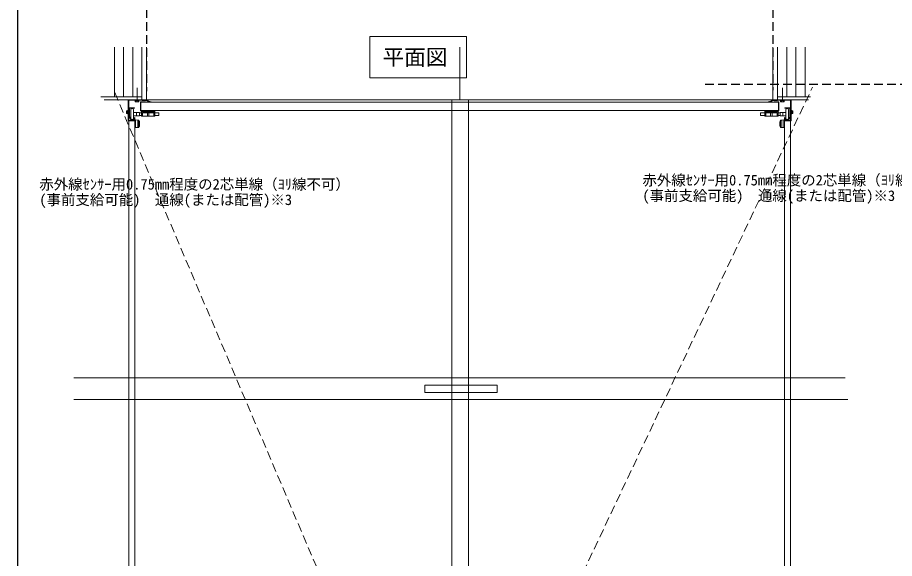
# Model space of a CAD drawing. Units: millimetres, scale not verified. Extents: x -6189 to 5985, y -4251 to 4224.
# Drawn here: x -6189 to -2548, y -2005 to 242 of the extents above; entities that cross this region are included whole.
import ezdxf
from ezdxf.enums import TextEntityAlignment as Align

# ---------------------------------------------------------------- set-up
doc = ezdxf.new("R2010")
doc.units = ezdxf.units.MM
doc.header["$LTSCALE"] = 30
doc.linetypes.add('DASHED1', pattern=[1.8, 1.2, -0.6])
doc.layers.add('0-0_枠線', color=7, linetype='Continuous')
for name, color, linetype, lineweight in [('2-2_平面', 7, 'Continuous', 18), ('2-3_配線', 7, 'DASHED1', 18), ('2-4', 7, 'Continuous', 18), ('3-2', 7, 'Continuous', 18), ('7-0_ジャムアングル', 7, 'Continuous', 18), ('7-1_垂直レ__ル', 7, 'Continuous', 18), ('7-2_水平レ__ル', 7, 'Continuous', 18), ('7-3_パネル', 7, 'Continuous', 18), ('7-4', 7, 'Continuous', 18), ('A-2', 7, 'Continuous', 18), ('A-3', 7, 'Continuous', 18)]:
    doc.layers.add(name, color=color, linetype=linetype, lineweight=lineweight)
doc.styles.add('ＭＳ ゴシック', font='')
doc.styles.get('ＭＳ ゴシック').set_extended_font_data('MS Gothic')

msp = doc.modelspace()

# ---------------------------------------------------------------- linework, layer by layer
at = {"layer": '0-0_枠線', "color": 6}
msp.add_line((-6189.44, 4224.29), (-6189.44, -4250.94), dxfattribs=at)
at = {"layer": '0-0_枠線', "color": 4, "linetype": 'DASHED1'}
for p, q in [((-5653.36, 924.25), (-5653.36, -64.65)), ((-3053.36, 924.25), (-3053.36, -60.06)), ((-3334.26, -34.65), (-2247.57, -34.65))]:
    msp.add_line(p, q, dxfattribs=at)
at = {"layer": '2-2_平面'}
msp.add_line((-5829.77, -99.65), (-3048.4, -99.65), dxfattribs=at)
at = {"layer": '2-3_配線'}
for q in [(-5790.34, -60.48), (-2888.53, -47.6)]:
    msp.add_line((-4418.64, -3283.5), q, dxfattribs=at)
at = {"layer": '2-4'}
for p, q in [((-5787.4, -87.15), (-5787.4, 118.35)), ((-5749.4, -87.15), (-5749.4, 118.35)), ((-5711.4, -87.15), (-5711.4, 118.35)), ((-5673.4, -99.65), (-5673.4, 118.35)), ((-5653.4, -99.65), (-5653.4, 118.35)), ((-4353.4, -99.65), (-4353.4, 118.35)), ((-3053.4, -99.65), (-3053.4, 118.35)), ((-3033.4, -99.65), (-3033.4, 118.35)), ((-2995.4, -87.15), (-2995.4, 118.35)), ((-2957.4, -87.15), (-2957.4, 118.35)), ((-2919.4, -87.15), (-2919.4, 118.35)), ((-5693.28, -103.06), (-5693.28, -50.79)), ((-3013.52, -103.06), (-3013.52, -50.79)), ((-5843.04, -87.15), (-5673.4, -87.15)), ((-2897.55, -87.15), (-3033.4, -87.15))]:
    msp.add_line(p, q, dxfattribs=at)
msp.add_lwpolyline([(-4726.42, 162.3), (-4325.09, 162.3), (-4325.09, -8.76), (-4726.42, -8.76)], close=True, dxfattribs=at)
at = {"layer": '3-2'}
for p, q in [((-5701.26, -187.47), (-5701.26, -204.6)), ((-5701.26, -204.6), (-5701.26, -215.63)), ((-5701.26, -215.63), (-5699.73, -215.63)), ((-5699.73, -184.45), (-5699.73, -215.14)), ((-5699.73, -184.46), (-5699.73, -215.13)), ((-5699.73, -215.63), (-5699.73, -215.13)), ((-5699.23, -183.97), (-5688.62, -184.34)), ((-5688.62, -215.26), (-5699.23, -215.62)), ((-5690.61, -186.26), (-5690.61, -213.34)), ((-5688.62, -184.34), (-5685.79, -184.44)), ((-5688.62, -215.26), (-5685.79, -215.17)), ((-5685.33, -184.92), (-5685.33, -187.79)), ((-5685.33, -187.79), (-5683.77, -188.18)), ((-5685.33, -211.79), (-5683.77, -211.4)), ((-5685.33, -211.79), (-5685.33, -214.69)), ((-5683.41, -188.65), (-5683.41, -191.63)), ((-5683.41, -191.63), (-5682.93, -192.59)), ((-5683.41, -207.95), (-5682.93, -206.99)), ((-5683.41, -207.95), (-5683.41, -210.94)), ((-3023.39, -191.63), (-3023.87, -192.59)), ((-3023.39, -207.95), (-3023.87, -206.99)), ((-3023.39, -188.65), (-3023.39, -191.63)), ((-3023.39, -207.95), (-3023.39, -210.94)), ((-3021.47, -187.79), (-3023.03, -188.18)), ((-3021.47, -211.79), (-3023.03, -211.4)), ((-3021.47, -184.92), (-3021.47, -187.79)), ((-3021.47, -211.79), (-3021.47, -214.69)), ((-3018.18, -184.34), (-3021.01, -184.44)), ((-3018.17, -215.26), (-3021.01, -215.17)), ((-3007.57, -183.97), (-3018.18, -184.34)), ((-3018.17, -215.26), (-3007.57, -215.62)), ((-3016.19, -186.26), (-3016.19, -213.34)), ((-3007.07, -184.45), (-3007.07, -215.14)), ((-3007.07, -184.46), (-3007.07, -215.13)), ((-3007.07, -215.63), (-3007.07, -215.13)), ((-3005.53, -215.63), (-3007.07, -215.63)), ((-3005.53, -187.47), (-3005.53, -204.6)), ((-3005.53, -204.6), (-3005.53, -215.63))]:
    msp.add_line(p, q, dxfattribs=at)
for centre, radius, start, end in [((-5701.26, -187.41), 1.54, 0, 90), ((-5699.25, -184.45), 0.48, 87.99308, 180), ((-5699.25, -215.14), 0.48, 180, 271.90915), ((-5688.69, -186.26), 1.92, 87.99308, 180), ((-5688.69, -213.34), 1.92, 180, 271.90915), ((-5535.57, -199.79), 150.24, 175.41878, 184.58122), ((-5685.81, -184.92), 0.48, 0, 87.99308), ((-5685.81, -214.69), 0.48, 271.90915, 0), ((-5683.89, -188.65), 0.48, 0, 75.96376), ((-5683.89, -210.94), 0.48, 284.03624, 0), ((-5737.89, -199.79), 55.43, 352.53692, 7.46308), ((-2968.91, -199.79), 55.43, 172.53692, 187.46308), ((-3022.91, -188.65), 0.48, 104.03624, 180), ((-3022.91, -210.94), 0.48, 180, 255.96376), ((-3020.99, -184.92), 0.48, 92.00692, 180), ((-3171.23, -199.79), 150.24, 355.41878, 4.58122), ((-3020.99, -214.69), 0.48, 180, 268.09085), ((-3018.11, -186.26), 1.92, 0, 92.00692), ((-3018.11, -213.34), 1.92, 268.09085, 360), ((-3007.55, -184.45), 0.48, 0, 92.00692), ((-3007.55, -215.14), 0.48, 268.09085, 360), ((-3005.53, -187.41), 1.54, 90, 180)]:
    msp.add_arc(centre, radius, start, end, dxfattribs=at)
at = {"layer": '7-0_ジャムアングル'}
for p, q in [((-5653.76, -99.65), (-5689.05, -99.65)), ((-3053.04, -99.65), (-2905.46, -99.65)), ((-5955.26, -1254.65), (-2752.82, -1254.65)), ((-5955.26, -1344.65), (-2742.47, -1344.65))]:
    msp.add_line(p, q, dxfattribs=at)
at = {"layer": '7-1_垂直レ__ル'}
for p, q in [((-5724.47, -132.86), (-5703.4, -132.86)), ((-5724.47, -135.16), (-5724.47, -170.26)), ((-5724.47, -135.16), (-5703.4, -135.16)), ((-5703.4, -132.86), (-5703.4, -135.16)), ((-3003.4, -132.86), (-3003.4, -135.16)), ((-2982.33, -132.86), (-3003.4, -132.86)), ((-2982.33, -135.16), (-3003.4, -135.16)), ((-2982.33, -135.16), (-2982.33, -170.26)), ((-5718.79, -184.71), (-5726.46, -171.41)), ((-5724.47, -170.26), (-5716.79, -183.56)), ((-5703.76, -173.71), (-5709.45, -183.56)), ((-5707.46, -184.71), (-5701.77, -174.86)), ((-5703.76, -173.71), (-5701.77, -174.86)), ((-3003.04, -173.71), (-3005.03, -174.86)), ((-2999.34, -184.71), (-3005.03, -174.86)), ((-3003.04, -173.71), (-2997.35, -183.56)), ((-2982.33, -170.26), (-2990.01, -183.56)), ((-2988.01, -184.71), (-2980.34, -171.41)), ((-5716.79, -183.56), (-5709.45, -183.56)), ((-5709.45, -185.86), (-5716.79, -185.86)), ((-2990.01, -183.56), (-2997.35, -183.56)), ((-2997.35, -185.86), (-2990.01, -185.86))]:
    msp.add_line(p, q, dxfattribs=at)
for centre, start, end in [((-5724.47, -135.16), 90, 180.00002), ((-2982.33, -135.16), 359.99998, 90), ((-5724.47, -170.26), 180.00002, 209.99667), ((-2982.33, -170.26), 330.00333, 359.99998), ((-5716.79, -183.56), 209.99666, 270), ((-5709.45, -183.56), 270.00002, 330.00334), ((-2997.35, -183.56), 209.99666, 269.99998), ((-2990.01, -183.56), 270, 330.00334)]:
    msp.add_arc(centre, 2.3, start, end, dxfattribs=at)
at = {"layer": '7-2_水平レ__ル'}
for p, q in [((-5726.77, -174.86), (-5726.77, -2899.65)), ((-5701.77, -174.86), (-5701.77, -2899.65)), ((-3005.03, -174.86), (-3005.03, -2899.65)), ((-2980.03, -174.86), (-2980.03, -2899.65))]:
    msp.add_line(p, q, dxfattribs=at)
at = {"layer": '7-3_パネル'}
for p, q in [((-5718.87, -141.96), (-5718.87, -176.76)), ((-5707.37, -141.96), (-5707.37, -176.76)), ((-5678.4, -109.86), (-5678.4, -144.95)), ((-5676.8, -109.86), (-5676.8, -144.95)), ((-3030, -109.86), (-5676.8, -109.86)), ((-5676.8, -144.95), (-3030, -144.95)), ((-5620, -144.95), (-5620, -146.55)), ((-3086.8, -144.95), (-3086.8, -146.55)), ((-3030, -109.86), (-3030, -144.95)), ((-3028.4, -109.86), (-3028.4, -144.95)), ((-2999.43, -141.96), (-2999.43, -176.76)), ((-2987.93, -141.96), (-2987.93, -176.76)), ((-5683.37, -166.46), (-5707.37, -166.46)), ((-5683.37, -152.26), (-5707.24, -152.26)), ((-5695.37, -152.26), (-5695.37, -166.46)), ((-5683.37, -152.26), (-5683.37, -158.02)), ((-5675, -153.86), (-5683.37, -153.86)), ((-5683.37, -158.02), (-5683.37, -166.46)), ((-5675, -164.86), (-5683.37, -164.86)), ((-5676.8, -146.55), (-5620, -146.55)), ((-5675, -165.45), (-5675, -146.32)), ((-5671, -153.63), (-5623.63, -153.63)), ((-5671, -167.83), (-5624, -167.83)), ((-5650.5, -167.83), (-5650.5, -153.63)), ((-5650.5, -167.83), (-5644.5, -167.83)), ((-5644.5, -167.83), (-5644.5, -153.63)), ((-5624, -167.83), (-5624, -153.49)), ((-5624, -167.83), (-5620, -167.83)), ((-5620, -146.55), (-5620, -165.45)), ((-5620, -167.83), (-5620, -149.63)), ((-5602.37, -153.86), (-5620, -153.86)), ((-3104.43, -153.86), (-3086.8, -153.86)), ((-3086.8, -146.55), (-3086.8, -165.45)), ((-3030, -146.55), (-3086.8, -146.55)), ((-3086.8, -167.83), (-3086.8, -149.63)), ((-3082.8, -167.83), (-3086.8, -167.83)), ((-3035.8, -153.63), (-3083.17, -153.63)), ((-3082.8, -167.83), (-3082.8, -153.49)), ((-3035.8, -167.83), (-3082.8, -167.83)), ((-3062.3, -167.83), (-3062.3, -153.63)), ((-3056.3, -167.83), (-3062.3, -167.83)), ((-3056.3, -167.83), (-3056.3, -153.63)), ((-3031.8, -165.45), (-3031.8, -146.32)), ((-3031.8, -153.86), (-3023.43, -153.86)), ((-3031.8, -164.86), (-3023.43, -164.86)), ((-3023.43, -152.26), (-3023.43, -158.02)), ((-3023.43, -152.26), (-2999.56, -152.26)), ((-3023.43, -158.02), (-3023.43, -166.46)), ((-3023.43, -166.46), (-2999.43, -166.46)), ((-3011.43, -152.26), (-3011.43, -166.46))]:
    msp.add_line(p, q, dxfattribs=at)
for points in [[(-5676.8, -108.26), (-5658.4, -108.26), (-5658.4, -109.86)], [(-3030, -108.26), (-3048.4, -108.26), (-3048.4, -109.86)], [(-5675, -167.83), (-5675, -149.63), (-5633.52, -149.63), (-5620, -149.63)], [(-5675, -167.83), (-5671, -167.83), (-5671, -156.5), (-5671, -153.79)], [(-5602.37, -153.86), (-5602.37, -164.86), (-5620, -164.86)], [(-3104.43, -153.86), (-3104.43, -164.86), (-3086.8, -164.86)], [(-3031.8, -167.83), (-3031.8, -149.63), (-3073.27, -149.63), (-3086.8, -149.63)], [(-3031.8, -167.83), (-3035.8, -167.83), (-3035.8, -156.5), (-3035.8, -153.79)]]:
    msp.add_lwpolyline(points, dxfattribs=at)
for centre, radius, start, end in [((-5676.8, -109.86), 1.6, 90, 180), ((-3030, -109.86), 1.6, 0, 90), ((-5713.12, -142.03), 5.75, 0.71635, 179.28363), ((-5676.8, -144.95), 1.6, 180, 270), ((-3030, -144.95), 1.6, 270, 0), ((-2993.68, -142.03), 5.75, 0.71637, 179.28365), ((-5713.12, -176.7), 5.75, 180.57027, 359.42975), ((-2993.68, -176.7), 5.75, 180.57025, 359.42973)]:
    msp.add_arc(centre, radius, start, end, dxfattribs=at)
at = {"layer": '7-4'}
for p, q in [((-5728.4, -101.26), (-5728.4, -184.66)), ((-5728.38, -101.26), (-5728.38, -144.4)), ((-5728.26, -100.17), (-5728.26, -185.87)), ((-5726.77, -99.66), (-5658.22, -100.67)), ((-5726.77, -101.26), (-5726.77, -184.66)), ((-5726.77, -101.26), (-5658.22, -102.24)), ((-5701.78, -101.78), (-5684.78, -101.78)), ((-5701.78, -103.28), (-5701.78, -101.78)), ((-5701.78, -103.28), (-5684.78, -103.28)), ((-5700.53, -108.78), (-5700.53, -103.28)), ((-5686.03, -108.78), (-5700.53, -108.78)), ((-5696.88, -108.78), (-5696.88, -103.28)), ((-5689.68, -108.78), (-5689.68, -103.28)), ((-5686.03, -108.78), (-5686.03, -103.28)), ((-5684.78, -103.28), (-5684.78, -101.78)), ((-5673.22, -99.66), (-5673.22, -100.42)), ((-5658.22, -100.67), (-5658.22, -102.24)), ((-5658.22, -101.7), (-5658.22, -102.22)), ((-2980.03, -99.66), (-3048.58, -100.67)), ((-3048.58, -100.67), (-3048.58, -102.24)), ((-2980.03, -101.26), (-3048.58, -102.24)), ((-3048.58, -101.7), (-3048.58, -102.22)), ((-3033.58, -99.66), (-3033.58, -100.42)), ((-3005.02, -101.78), (-3022.02, -101.78)), ((-3022.02, -103.28), (-3022.02, -101.78)), ((-3005.02, -103.28), (-3022.02, -103.28)), ((-3020.77, -108.78), (-3020.77, -103.28)), ((-3020.77, -108.78), (-3006.27, -108.78)), ((-3017.12, -108.78), (-3017.12, -103.28)), ((-3009.92, -108.78), (-3009.92, -103.28)), ((-3006.27, -108.78), (-3006.27, -103.28)), ((-3005.02, -103.28), (-3005.02, -101.78)), ((-2980.03, -101.26), (-2980.03, -184.66)), ((-2978.54, -100.17), (-2978.54, -185.87)), ((-2978.42, -101.26), (-2978.42, -144.4)), ((-2978.4, -101.26), (-2978.4, -184.66)), ((-5732.89, -146.07), (-5731.29, -143.57)), ((-5731.34, -143.57), (-5731.34, -159.57)), ((-5731.32, -143.57), (-5729.84, -143.57)), ((-5729.84, -143.57), (-5729.84, -159.57)), ((-5728.4, -135.16), (-5728.4, -146.6)), ((-5728.28, -134.07), (-5728.28, -145.52)), ((-5728.28, -169.17), (-5728.28, -145.52)), ((-2978.52, -134.07), (-2978.52, -145.52)), ((-2978.52, -169.17), (-2978.52, -145.52)), ((-2978.4, -135.16), (-2978.4, -146.6)), ((-2976.96, -143.57), (-2976.96, -159.57)), ((-2975.48, -143.57), (-2976.96, -143.57)), ((-2973.91, -146.07), (-2975.51, -143.57)), ((-2975.46, -143.57), (-2975.46, -159.57)), ((-5736.84, -146.07), (-5736.84, -157.07)), ((-5736.84, -146.07), (-5732.89, -146.07)), ((-5732.84, -148.57), (-5736.84, -148.57)), ((-5732.84, -154.57), (-5736.84, -154.57)), ((-5736.84, -157.07), (-5732.89, -157.07)), ((-5732.89, -157.07), (-5731.34, -159.57)), ((-5732.84, -146.07), (-5732.84, -157.07)), ((-5731.34, -159.57), (-5729.84, -159.57)), ((-5728.4, -170.26), (-5728.4, -146.6)), ((-2978.4, -170.26), (-2978.4, -146.6)), ((-2975.46, -159.57), (-2976.96, -159.57)), ((-2973.91, -157.07), (-2975.46, -159.57)), ((-2973.96, -146.07), (-2973.96, -157.07)), ((-2973.96, -148.57), (-2969.96, -148.57)), ((-2973.96, -154.57), (-2969.96, -154.57)), ((-2969.96, -146.07), (-2973.91, -146.07)), ((-2969.96, -157.07), (-2973.91, -157.07)), ((-2969.96, -146.07), (-2969.96, -157.07)), ((-5726.77, -184.66), (-5728.4, -184.66)), ((-5701.26, -185.87), (-5728.26, -185.87)), ((-5728.26, -187.47), (-5701.26, -187.47)), ((-3005.53, -185.87), (-2978.54, -185.87)), ((-2978.54, -187.47), (-3005.53, -187.47)), ((-2980.03, -184.66), (-2978.4, -184.66))]:
    msp.add_line(p, q, dxfattribs=at)
for points in [[(-5729.86, -185.87), (-5729.86, -100.17), (-5728.29, -100.17)], [(-2976.94, -185.87), (-2976.94, -100.17), (-2978.51, -100.17)]]:
    msp.add_lwpolyline(points, dxfattribs=at)
for centre, radius, start, end in [((-5726.77, -101.26), 1.6, 90, 180), ((-5657.81, 53.52), 156.78, 262.52013, 270.85156), ((-5658.48, -101.43), 0.827, 287.91966, 72.08035), ((-5664.16, -135.76), 33.65, 64.67191, 75.04866), ((-5714.68, -196.65), 113.78, 55.04593, 58.47397), ((-5627.63, -50.97), 58.71, 247.84549, 268.40303), ((-5625.15, -60.04), 49.72, 240.68475, 265.54402), ((-3081.65, -60.04), 49.72, 274.45598, 299.31525), ((-3079.17, -50.97), 58.71, 271.59697, 292.15451), ((-2992.12, -196.65), 113.78, 121.52603, 124.95407), ((-3042.64, -135.76), 33.65, 104.95134, 115.32809), ((-3048.99, 53.52), 156.78, 269.14844, 277.47987), ((-3048.32, -101.43), 0.827, 107.91965, 252.08034), ((-2980.03, -101.26), 1.6, 0, 90), ((-5728.26, -185.87), 1.6, 180, 270), ((-2978.54, -185.87), 1.6, 270, 0)]:
    msp.add_arc(centre, radius, start, end, dxfattribs=at)
at = {"layer": 'A-2'}
msp.add_lwpolyline([(-4497.8, -1314.9), (-4197.8, -1314.9), (-4197.8, -1284.9), (-4497.8, -1284.9)], close=True, dxfattribs=at)
at = {"layer": 'A-3'}
for p, q in [((-4386.78, -99.65), (-4386.78, -2963.68)), ((-4316.78, -99.65), (-4316.78, -2963.68))]:
    msp.add_line(p, q, dxfattribs=at)

# ---------------------------------------------------------------- texts
at = {"layer": '2-4', "style": 'ＭＳ ゴシック'}
msp.add_text('平面図', height=65.98, dxfattribs=at).set_placement((-4673.78, 24.13), align=Align.BOTTOM_LEFT)
at = {"layer": '2-4', "color": 4, "style": 'ＭＳ ゴシック'}
for s, p in [('赤外線ｾﾝｻｰ用0.75mm程度の2芯単線（ﾖﾘ線不可）', (-6099.15, -485.95)), ('赤外線ｾﾝｻｰ用0.75mm程度の2芯単線（ﾖﾘ線不可）', (-3595.05, -468.92)), ('(事前支給可能)\u3000通線(または配管)※3', (-3595.05, -533.25)), ('(事前支給可能)\u3000通線(または配管)※3', (-6099.15, -550.29))]:
    msp.add_text(s, height=43.99, dxfattribs=at).set_placement(p, align=Align.BOTTOM_LEFT)

doc.saveas('drawing.dxf')
